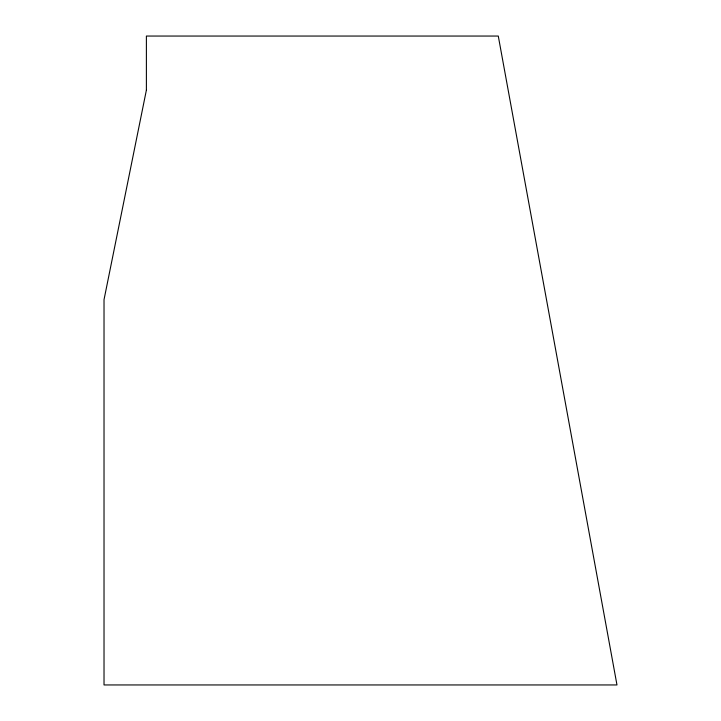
<?xml version="1.0" encoding="UTF-8"?>
<svg xmlns="http://www.w3.org/2000/svg" width="721" height="721" viewBox="0 0 721 721"><rect width="100%" height="100%" fill="white"/><g stroke="black" fill="none" stroke-linecap="round" stroke-linejoin="round"><path stroke-width="1.08" d="M146.39 90.107L104.022 299.675L104.022 684.95L616.978 684.95L498.283 36.05L146.39 36.05L146.39 90.107"/></g></svg>
